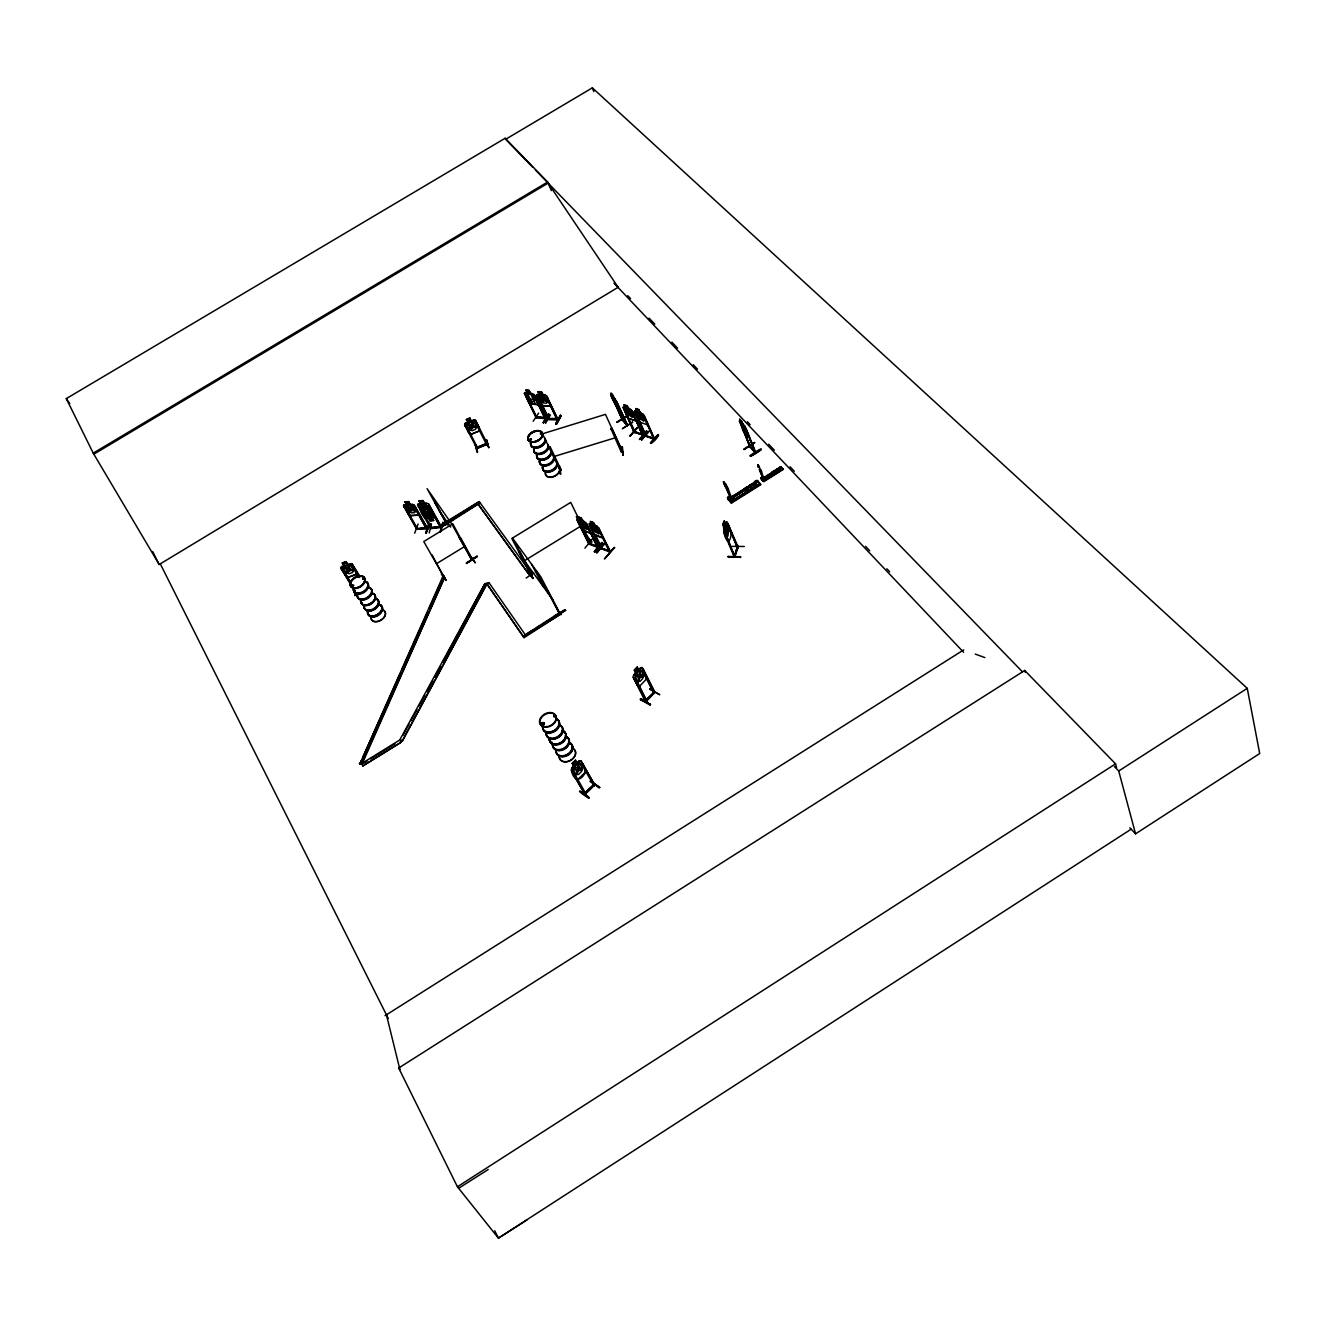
<?xml version="1.0" encoding="UTF-8"?>
<svg xmlns="http://www.w3.org/2000/svg" width="1326" height="1326" viewBox="0 0 1326 1326"><rect width="100%" height="100%" fill="white"/><g stroke="black" fill="none" stroke-linecap="round" stroke-linejoin="round"><path stroke-width="1.5" d="M641.519 439.95L648.613 431.514M559.522 613.573L558.926 611.783L560.202 613.225M559.572 612.546L558.594 612.098M538.654 413.099L533.151 421.237M363.258 579.429L363.606 578.385L363.374 579.28M363.075 578.517L363.324 578.766M533.035 577.738L532.671 578.567L527.831 570.694M527.483 571.44L533.151 578.119M353.081 585.412L352.451 584.716M353.827 585.296L351.639 585.479M351.771 586.307L352.103 584.932M352.418 585.81L351.556 585.727M531.378 574.688L531.361 572.981L530.35 573.561M579.396 520.074L570.727 502.388L511.803 538.489L530.914 574.771L518.897 552.097L519.891 551.483L532.29 575.335L531.394 574.97M545.55 423.375L550.456 414.939M475.669 444.757L477.609 452.116M764.323 479.399L762.566 477.857L764.174 479.498L760.909 470.017M471.642 560.119L471.294 558.345L471.194 559.572M446.547 523.952L446.729 523.074L447.525 524.483M724.261 527.383L722.935 524.466L724.095 521.168L723.068 524.466L724.079 530.019L734.737 556.97L725.14 532.505L724.808 533.417M559.589 466.023L560.334 473.863M730.46 497.714L732.416 499.869L730.062 497.084M724.692 532.505L734.77 556.87L738.25 546.992L737.322 547.853M737.836 546.312C737.82 542.284 734.355 562.705 734.123 555.213M738.184 547.157L727.841 523.571L737.389 548.052M734.753 555.229L735.118 555.992M740.488 556.721L728.14 556.472M740.488 557.633L740.488 556.605M582.827 523.853C582.064 520.124 586.125 522.709 583.821 524.764L587.517 528.875L583.49 525.146C584.285 529.024 580.291 526.505 582.528 524.267L578.998 520.322L582.479 523.687M628.574 411.657C627.878 407.795 631.872 410.397 629.519 412.552L632.999 416.613L629.187 412.95C629.9 416.911 625.955 414.425 628.275 412.104L624.96 408.176L628.391 411.541M595.026 528.378C594.297 524.648 598.374 527.251 596.02 529.306L599.733 533.417L595.689 529.671C596.435 533.516 592.357 531.013 594.711 528.792L591.181 524.831L594.694 528.295M609.38 550.588L610.043 550.837M610.441 551.666L600.396 547.737L610.606 551.732L598.623 528.61M600.811 548.5L601.755 548.865M542.798 398.082C542.052 393.971 546.71 395.662 543.842 398.778L547.655 402.226L543.445 399.341C544.174 403.585 539.583 401.96 542.433 398.678L538.787 395.347L542.483 397.933M582.611 520.869L586.241 523.024L598.175 547.505L597.264 545.947M598.009 547.489L588.711 543.991L589.672 544.29M589.225 543.643L588.661 542.765L598.44 547.124L586.374 524.085L597.214 547.19M554.749 716.454C552.329 717.797 555.296 713.902 554.848 716.57M554.268 716.686L554.053 715.758M543.212 722.587L543.229 723.698L542.831 722.62M541.737 724.51L543.643 722.902M619.673 408.59C623.27 417.209 608.767 394.999 611.253 394.8M635.436 412.767L646.143 436.436L635.983 412.021L637.06 411.59L635.751 408.507L638.751 409.552L640.027 412.419L643.491 414.491L654.348 439.304L645.331 436.072L634.375 411.441L635.055 410.762M641.999 433.867L642.845 435.359L631.806 410.629L623.353 406.9L633.927 432.276L643.11 435.027L632.005 411.756L642.729 435.409M623.933 408.922L634.806 432.491L633.961 430.983M635.038 432.094L624.48 409.502M633.845 432.226L634.706 432.525M640.69 667.724L642.165 667.79L646.475 679.045L639.381 686.437L636.944 684.73L633.132 677.138L633.695 675L640.673 667.591L642.132 667.591L654.911 692.305L654.48 691.426L653.552 692.487M540.411 433.801L540.577 432.873M540.925 433.154L541.091 433.602M530.997 439.32L529.522 439.768L531.08 438.889M588.727 539.168L583.672 528.941M587.368 539.201L588.247 537.991L588.678 539.268L587.252 538.969M587.567 539.483L588.678 539.268M588.313 538.339L587.418 538.903M576.992 763.146L579.147 762.467L582.015 767.655L581.6 771.467L578.55 774.467L575.666 773.87L572.782 768.699L573.909 766.163L571.622 768.251C571.241 778.047 579.429 784.826 585.611 771.964L585.097 768.235M571.821 768.384L571.224 770.373L585.015 794.572L572.152 772.03L573.379 771.367L572.484 772.262M531.544 573.23L530.615 573.909M440.945 526.803L430.287 527.35L431.646 528.428L431.248 527.251M428.298 505.654L429.409 505.239L428.298 505.654L440.613 527.665C445.586 525.195 425.978 530.035 431.364 527.599M442.934 522.345L440.282 531.892L443.696 522.709M443.099 522.643L440.282 531.892L442.834 522.311M433.718 520.438L430.072 520.77L433.718 520.438L432.061 517.554L433.387 516.494L424.701 504.377L419.994 504.709L424.022 507.593C420.922 511.538 426.176 512.516 425.132 508.107L429.757 510.444L425.53 507.46C428.414 503.698 423.624 502.637 424.386 506.913L421.204 504.692L424.138 509.797L427.552 509.466L424.121 509.781L423.524 512.134L426.342 517.173L428.663 517.886L430.138 520.67M435.326 516.427L432.044 517.67M428.563 518.085C423.176 519.693 420.475 511.819 420.077 507.311L428.663 506.466L431.265 509.167M431.464 523.787L429.226 532.903M431.497 527.814L440.182 526.704M431.795 528.08L419.497 506.2L418.403 506.615L419.397 506.515M432.541 511.289L432.79 514.09L424.237 514.919L421.602 512.333M428.464 503.979L426.674 503.035L418.121 503.963L417.508 505.057L430.784 528.577L441.641 527.483L428.497 503.88L441.558 527.549M424.27 503.366L422.779 500.532L419.082 500.996L420.64 503.631M732.184 500.018L728.256 488.813M422.779 500.532L429.375 509.283L428.762 511.637C428.596 517.173 437.845 519.146 428.862 513.808C431.878 509.781 426.674 508.952 427.751 513.295L423.143 510.974L427.353 513.941C424.337 517.704 429.409 518.665 428.497 514.488L431.646 516.692L428.165 516.991L425.348 511.952L422.314 509.963L419.464 504.891L420.79 503.814L419.115 500.896M362.247 602.568L362.363 603.496M729.283 498.477C730.046 497.349 731.571 497.449 724.659 484.918M646.392 700.145L645.132 700.874L646.342 700.227M731.637 546.362L744.3 546.494M740.637 557.102L728.156 557.301L728.14 556.373M734.438 555.246L737.554 547.456M735.366 553.903L737.206 546.312M728.272 523.571L727.526 524.483M758.323 467.548L757.759 464.746L758.571 465.393M426.906 527.847L425.812 527.897L427.37 528.709M426.392 528.726L427.569 528.262L415.137 506.466L414.16 506.515L426.442 528.776L416.994 511.554M426.408 533.002C437.232 504.311 418.635 552.528 429.06 523.488M425.944 532.986L429.226 523.787L425.812 533.052M761.538 472.073L761.489 471.194M418.121 524.019L414.657 533.185M417.126 528.444L416.563 527.98M417.508 528.56L426.06 527.814L416.745 528.875M416.347 528.03L417.74 529.19L417.375 527.997M418.27 512.499L418.552 515.25L418.187 512.383M427.303 528.676L414.193 505.107L409.999 504.46L408.458 501.725M415.137 506.466L414.027 506.83M407.546 513.079L410.182 515.698L418.602 515.151L410.248 515.516L407.695 512.963M412.353 504.328L414.16 505.206M404.944 501.841L408.524 501.626L404.944 501.841L406.618 504.742L405.342 505.753L408.209 510.808L411.226 512.864L414.557 512.681L415.137 510.427L408.524 501.626M405.308 507.328L404.331 507.377L405.308 507.328L417.723 529.124M637.276 667.16L634.458 670.144L635.883 672.995L634.756 675.464L637.408 680.768L640.027 681.431L642.812 678.464L643.176 674.619L640.557 669.315L638.585 669.962M476.332 447.558L477.062 448.602L464.614 424.784L465.26 423.325L464.614 424.784M476.747 448.354L477.957 447.856M593.269 785.158L594.28 784.08M577.141 763.014L579.296 760.759L580.987 760.793L594.728 784.876M584.07 793.594L585.097 792.5L584.683 793.677M585.777 793.777L585.512 792.799M472.719 559.854L460.503 537.693M444.061 577.324L431.961 554.815M350.826 584.186L340.765 568.058L341.362 566.567L352.086 563.948L359.014 575.467M340.915 568.042L344.13 565.688L342.473 563.003M524.847 634.159L488.913 582.595L484.902 583.672L399.723 740.007L401.082 742.262L362.86 765.947L361.517 763.677L444.575 577.49L442.453 577.44L359.744 764.174L361.948 764.323L444.575 577.49M359.744 764.174L361.418 760.411M363.109 756.649L400.038 673.956M401.712 670.21L427.734 611.949M429.409 608.186L442.006 579.992M755.339 452.812L754.444 451.437M755.273 452.696L745.875 428.298L755.82 452.564L754.875 451.884M754.477 451.337L749.571 445.321M749.87 447.061L739.626 420.74M750.284 446.763L739.328 420.988M774.633 472.951L774.417 472.006M745.328 489.675C747.93 486.178 748.693 492.41 745.378 490.189M747.881 489.94C748.925 487.206 743.604 488.648 745.693 490.587M441.525 573.727L446.083 580.224M531.709 574.556L531.411 573.744M627.181 424.768L627.745 425.414M610.805 428.563L621.148 451.768L622.441 451.354L611.866 428.215L610.838 428.845L611.866 428.215M622.109 419.729L627.347 425.679L616.275 401.016L611.071 394.75L612.711 396.259M622.59 419.099L622.043 419.563M622.391 451.437L605.468 414.375L542.483 433.801L560.417 470.349C560.815 466.802 560.368 471.144 560.583 474.327L559.108 466.188M472.089 559.771L452.812 523.82L423.756 541.555L444.227 577.324L444.326 576.379M554.6 716.388L554.5 716.388M553.671 716.189L554.6 715.758M541.257 723.565L542.583 722.554M403.121 735.217L409.071 724.311M411.043 720.681L416.977 709.775M418.966 706.128L424.9 695.222M426.889 691.592L432.823 680.686M434.795 677.056L440.746 666.149M442.718 662.503L484.902 583.672M524.068 637.657L486.808 583.888L402.292 741.019L486.99 583.904L524.068 637.657L560.881 613.988L523.704 636.977M650.403 704.57C631.756 695.404 644.486 698.537 650.055 705.018L640.408 699.548L650.436 704.504M556.456 424.237L561.213 415.635L556.489 424.287L555.71 423.773L560.517 415.187L555.925 424.237M556.97 419.115C534.892 420.541 561.263 416.198 557.251 420.11L546.428 397.502L547.522 397.253L546.428 397.502M560.55 415.22L555.76 423.79M548.848 418.867L547.605 418.552L548.632 418.618M547.771 418.254L549.097 419.082M542.433 405.607L550.406 406.038L542.433 405.607L540.113 402.69L542.483 405.507M542.732 394.75L541.439 391.85L538.058 391.634L539.4 394.435M537.146 394.468L544.986 394.783L546.594 395.944L558.229 420.077L547.986 419.397L536.516 395.214L539.566 394.535M546.594 395.944L558.13 420.143M537.428 396.607L549.13 419.43M538.058 391.634L539.516 394.634L538.273 395.446L540.776 400.651L543.527 402.988L546.677 403.203L547.307 401.082L541.439 391.85M403.568 505.852L404.148 504.792M417.64 505.073L418.254 503.963M435.342 516.328L434.696 517.505L426.243 518.118M540.842 433.851L541.074 433.055M529.654 439.304L530.052 440.613M762.334 478.238L761.572 478.603L763.759 481.703L783.268 469.437L782.589 468.608L763.163 480.99M579.959 791.357L589.109 797.771M524.3 393.557L524.914 392.579L524.367 393.457L536.002 417.557M530.367 403.684L537.991 404.645L530.284 403.866L527.93 400.999L530.284 403.866M526.24 396.607L536.201 417.276L545.5 417.955M544.903 418.668L534.229 395.91L545.235 418.27M543.163 422.464C553.141 404.314 547.787 420.276 543.411 422.828M543.312 422.878L548.749 414.325M536.118 417.607L545.881 418.767L534.179 394.535L530.251 393.258M536.781 416.546C533.814 416.861 538.654 416.016 536.848 417.756L525.394 394.883M535.687 404.48L529.057 390.391L525.792 390.026L532.638 404.132M530.35 393.275L529.057 390.391M524.914 392.579L527.3 392.927M537.196 394.386L536.582 395.347L548.384 419.033M526.107 395.281L536.864 417.723M465.277 423.408L473.73 419.845L475.537 420.375L487.57 444.293L487.056 443.083L486.559 444.624L475.189 422.182L476.183 421.767L475.189 422.182M487.703 443.862L486.791 444.575M476.432 447.508L487.189 443.116M476.846 448.321L487.554 443.895M476.399 447.823L487.156 443.464M645.116 700.774L646.176 701.736L645.48 701.073M645.53 701.603L653.635 692.984L642.331 670.194L643.491 669.497L654.795 692.504L645.977 701.785L634.209 678.813L635.369 678.133L646.906 700.874L645.547 701.703L633.231 677.188M646.756 701.04L645.845 699.946L653.602 692.736L646.259 700.045M654.149 691.244L653.635 692.885M622.988 407.662L625.607 407.646M592.855 784.826L593.866 783.948M593.634 785.953L594.628 784.975L581.981 762.433L581.086 763.312L593.932 785.821L592.971 784.777M749.306 446.332L755.455 452.796L744.317 425.497L745.444 427.27M749.372 446.514L750.4 446.779M531.875 574.523L512.714 538.406L540.875 576.926L559.953 613.408M576.926 519.742L579.412 519.809M620.767 450.939C623.982 450.426 619.424 449.796 621.148 451.768M560.02 469.487L561.047 469.122M589.639 523.538L588.959 524.168L600.927 548.666L610.341 552.097L598.407 527.566M467.929 422.43L466.586 424.088L469.238 429.226L472.189 430.668L475.586 429.276L476.266 426.342L473.614 421.204L471.327 421.038L469.951 418.055L466.304 419.546L467.73 422.314M585.843 793.694L573.064 771.152M606.695 556.423L614.303 547.34C598.921 566.55 603.512 558.644 614.8 547.605M610.109 550.92L609.264 551.699L610.225 552.146M595.009 534.842C612.877 540.577 593.882 537.047 592.639 531.743M596.833 546.511L589.49 543.743M594.33 551.45C609.082 532.157 599.534 549.362 594.578 551.831M594.479 551.749L602.634 543.03M594.479 551.848L602.219 542.848M602.568 542.98L594.993 552.03M596.584 552.644L604.623 543.726L596.601 552.611M601.573 548.301L609.247 550.804M610.059 552.113L598.49 527.566M599.485 528.941L598.357 528.925L609.396 551.865M592.44 538.837L584.915 548.152M602.07 535.256L602.352 537.66M590.948 525.776L589.821 525.776L601.855 548.898M591.611 524.317L589.473 523.521L596.882 526.223M589.855 530.698L590.136 533.102L582.876 530.301L580.506 527.218M590.136 533.102L582.959 530.201L580.689 527.151M596.799 526.24L598.407 527.665M774.483 473.117L774.218 471.94M584.551 521.715L577.374 518.93L576.793 519.676L588.827 543.975M587.236 524.4L586.109 524.4M590.319 521.383L593.219 530.102L598.805 534.03L599.286 532.356L596.733 527.068L594.694 525.544C595.672 521.648 585.86 520.389 593.402 522.593L594.777 525.444L596.882 526.14M578.02 516.974L581.236 518.035L584.501 522.543L587.07 527.814L586.622 529.488L581.053 525.577L578.467 520.306L579.561 519.941L578.103 516.875L581.236 518.035M578.517 521.582L577.672 521.267L589.772 544.323M533.102 578.235L527.798 570.71L533.284 578.186M653.9 438.442L652.972 438.11L653.983 438.475M658.028 434.53C640.607 451.536 658.923 439.702 658.094 434.58M658.276 434.945L650.784 443.298L658.657 435.094M641.569 434.414L634.541 431.895M639.331 439.37L646.574 430.668M639.729 439.536L646.806 431.066M645.281 434.928L646.044 435.243M641.635 440.05L648.895 431.265L641.419 439.586M645.994 435.806L654.149 438.144M633.845 431.016L643.11 435.027L634.077 431.845M630.082 436.022L637.557 427.751M630.198 436.121L637.458 427.386L629.999 435.641M636.928 411.458L634.872 410.745L643.408 414.59M638.668 409.651L644.154 419.414L643.657 421.154L638.336 417.358M626.353 415.137L628.441 418.37L635.519 420.756L631.889 410.629L630.314 409.336M635.436 420.839L635.287 418.287M637.756 419.099L639.928 422.248L647.055 424.651L646.74 422.132M653.867 438.641L643.325 415.916L644.419 415.916L654.613 439.022L645.596 435.79L634.574 411.425M644.419 415.916L643.325 415.916M628.375 408.657L630.397 409.32M631.889 410.629L642.58 435.392M632.833 412.054L631.74 412.054M628.441 418.37L635.403 420.624M440.066 526.488L440.547 527.218M443.978 575.948L444.442 576.744M624.115 404.745L626.833 413.497L632.121 417.276L632.601 415.519L630.231 410.198L627.181 405.706L624.115 404.745L625.474 407.53M659.569 694.642L649.707 688.99M640.392 699.631L640.657 698.636M635.734 672.995L634.209 670.094L637.325 666.961L638.684 670.011L640.789 667.79M633.795 675.067L635.883 672.995M634.541 679.011L635.369 678.133M654.132 693.15L642.662 670.376L643.491 669.497M353.478 585.678L352.219 586.307M363.241 578.65L362.91 579.147M363.589 579.379L364.12 578.534M594.313 784.76C582.578 797.456 581.816 794.191 594.413 784.66M594.628 785.025L585.097 794.456M589.241 797.755L588.694 798.302C572.782 787.826 581.003 789.998 588.943 797.407M590.053 781.395L599.65 787.412M585.296 792.733L592.987 785.158L593.882 785.788M582.296 762.649L581.086 763.312M585.611 771.964L577.821 779.439L575.153 777.798M572.368 763.378L573.909 766.163L572.202 763.378L575.501 760.163L577.092 763.212M572.302 763.461L575.6 760.229M571.721 768.334L579.396 760.826M475.189 444.989L477.128 452.398M727.891 499.206L757.279 480.741L760.842 484.67L731.471 503.101M728.969 499.985L727.908 497.449L728.869 498.029M730.493 502.024L731.504 503.101M731.156 502.637L728.173 497.283L730.493 500.996L733.477 499.106L729.913 501.029L728.339 498.311M757.196 480.857L729.814 498.245M761.306 479.134L760.991 478.056L762.964 476.813L765.235 479.68M761.439 479.216L780.782 466.636L778.876 468.078M761.704 479.564L781.528 467.68L780.848 466.851M781.263 467.266L761.588 479.448L763.511 481.288L783.003 469.039L763.096 480.857M754.196 482.299C763.809 490.753 748.428 481.487 757.163 480.426L760.444 484.073L730.411 501.924L759.848 483.41L760.494 484.205L731.04 502.62M781.196 467.332L761.588 479.448M782.937 469.106L780.782 466.636M354.92 591.081C353.13 584.932 356.561 605.153 354.423 589.689M557.019 418.867L557.997 418.966L549.014 418.568M557.401 419.679L558.263 419.745M747.566 489.957L745.892 490.454M774.417 472.951L773.307 473.299M542.036 722.968L541.489 724.56M353.28 585.877L351.655 586.026M530.002 439.486L531.56 439.304M531.08 440.05L530.035 440.464M1131.078 829.231L498.427 1238.152L457.437 1186.77L398.695 1068.027L1024.716 670.459L1115.547 763.859L1116.591 767.754M1129.868 827.822L1135.553 833.822L1259.7 753.533L1247.252 688.343L592.341 87.847L505.62 139.313L505.14 138.252L66.3 398.612L93.234 453.144L159.137 564.428L160.247 563.765L388.286 1018.484M457.437 1186.77L1115.547 763.859M1135.553 833.822L1118.713 771.003L1247.252 688.343M526.952 1219.953L498.427 1238.152L494.731 1230.76M527.234 393.026L526.057 393.772L528.577 398.96L531.295 401.364L534.345 401.712L534.892 399.673L532.389 394.468L530.301 393.358M458.647 1188.278L488.217 1169.515M385.037 1015.683L963.737 649.856M758.704 467.266L757.859 465.144M730.096 497.316L725.239 485.88M759.135 466.338L758.422 465.492M760.378 469.47L761.091 470.73M728.173 489.079L725.836 483.973L723.3 481.868M762.997 477.808L759.251 469.421M727.394 497.598C735.234 494.001 724.162 497.283 728.703 499.985L754.544 483.758M743.753 489.228L746.588 487.056L749.853 490.719L746.588 487.056M749.356 485.714L752.207 483.542L755.356 486.891M763.13 476.979L760.991 478.056M731.753 497.515L757.643 481.338M771.848 472.487L773.754 471.045L775.959 473.465L773.754 471.045M775.577 470.15L777.484 468.708L779.705 471.128L777.484 468.708M757.892 481.388L728.521 499.902L756.549 483.078M728.952 500.383L756.483 483.012M762.019 479.913L781.511 467.664M762.218 479.531L763.096 480.277L765.085 479.034L762.682 480.31L761.538 477.824M758.223 484.703L730.742 501.941L727.626 497.863M732.549 501.294L760.328 483.775M441.326 573.926L446.066 580.291M469.984 555.76L475.354 562.887L470.2 556.075M739.56 420.607L744.317 425.563M742.991 424.138L739.659 419.165L745.577 433.983M744.217 432.392L742.444 428.845C742.311 430.884 750.831 441.376 748.477 435.061M554.517 617.402L553.97 616.524L565.125 609.695M554.003 616.59L565.075 609.629L565.622 610.474M554.235 616.988L565.29 610.01L555.843 616.043M560.865 613.441L565.605 610.457M592.076 542.002L585.794 535.041L591.346 541.903M744.068 449.381L754.726 442.751M744.168 449.531L754.593 442.42L743.952 449.05M750.102 455.531C771.202 441.193 756.566 454.619 750.35 456.045M750.301 456.011L761.008 449.348M547.273 590.418L559.34 613.573M576.429 516.792L577.606 516.411L576.429 516.792L589.937 543.975M519.61 552.478L531.925 575.567L530.881 574.042L531.958 574.042M746.439 428.878L745.51 428.53M526.107 578.037L533.748 573.064M587.816 539.732L588.727 539.118M359.296 763.511L361.517 763.677L399.723 740.007L401.861 740.356M363.689 763.246L367.169 761.107M370.634 758.953L394.949 743.903M466.387 562.904C498.941 542.185 444.906 577.788 477.012 556.257M528.113 633.066L533.185 629.933M536.566 627.844L539.931 625.756M543.312 623.668L556.821 615.314M441.376 526.737C474.575 506.333 424.867 537.942 446.58 523.588M444.359 522.842L445.254 524.118L480.095 502.852L445.635 524.798L444.359 522.842L479.183 501.593L531.61 573.86L529.505 575.202L478.073 504.095L529.14 574.523L531.245 573.213M434.978 502.786L447.194 524.814L427.055 488.631L452 524.317L471.741 560.119M523.737 561.18L581.998 525.378M487.172 584.584L488.913 582.595M449.962 520.322L479.183 501.593M627.165 415.834L616.789 422.265L627.082 415.95M616.971 422.464L627.281 416.149M627.231 424.85L616.557 402.176M632.502 421.966L622.358 428.729L632.684 422.348M436.403 563.765L465.144 546.179M622.043 419.347L611.916 396.225L615.778 403.552L615.496 401.927C622.507 416.347 613.225 393.839 614.899 400.634L611.087 393.192L615.264 399.391M610.988 395.131L622.64 420.243L612.678 397.087C610.64 395.579 617.634 402.192 616.789 404.397L615.165 402.524M610.988 393.258L612.827 395.181M615.131 399.408L616.192 401.115M93.914 454.138L548.119 183.104L618.131 287.278L159.186 564.511L152.672 551.5M93.234 453.144L547.638 182.01L551.367 190.579M477.493 447.359L477.824 448.287L466.354 425.812L465.409 426.475L466.354 425.812M487.554 444.26L476.813 448.619M659.619 694.658L649.657 689.023M590.518 780.997L599.153 787.975M773.356 472.288L774.285 472.089M542.815 724.129L541.605 724.046M532.24 575.269L531.61 573.86M466.321 419.629L469.968 418.138M479.332 430.851L471.012 434.265L468.559 432.077M476.631 447.757L477.393 447.459M488.598 447.243L486.509 439.851L488.797 447.591M609.943 551.284L609.148 550.555M634.159 431.878L623.071 407.579M346.086 561.677L342.307 563.053L346.086 561.594L347.727 564.362L352.086 563.848L359.992 576.827M342.688 568.937L341.677 569.616L342.688 568.937L350.86 582.445M351.887 565.622C352.815 564.064 355.865 575.119 358.998 577.506M347.959 577.423L356.777 574.141L347.959 577.423L345.158 575.103L347.976 577.208M366.341 582.346L365.578 582.18M550.307 447.127L549.279 447.74L550.307 447.127L561.213 470.1M622.01 446.995L622.988 455.348L622.441 446.862M561.329 469.968L560.417 470.299M621.231 451.437L622.408 451.072M616.026 437.547L553.622 456.641A7.707 4.989 -26.2 0 1 546.925 464.564A7.707 4.989 -26.2 0 1 539.301 460.835M622.192 418.535L622.424 420.176M749.836 446.116L755.77 452.464M559.141 612.844L560.003 613.275M762.914 478.222L759.632 470.067M419.248 501.079L422.662 500.731M440.945 526.754L440.182 526.82M404.115 504.891L412.353 504.41M542.367 724.725L541.505 724.394M544.82 417.508L536.831 417.126L544.688 417.756M545.782 418.817L534.08 394.551M427.353 528.643L416.646 529.24L403.469 505.736L406.651 504.642L405.11 501.924M552.362 742.494L551.5 742.162M547.92 418.187L548.798 418.32M723.747 481.719L723.93 484.123M621.679 446.63L622.988 455.348M725.471 524.101L727.079 521.864L737.886 548.036L726.151 521.996C719.156 526.555 729.101 553.837 731.156 533.549L730.377 529.671M724.311 527.4L723.582 531.743M444.956 578.169L442.453 577.44M538.008 391.717L541.389 391.932M542.715 394.734L544.986 394.883M762.384 478.52L761.373 477.924L762.036 479.631M593.965 783.848L594.114 784.793M740.936 422.281L749.986 447.061M525.875 390.225L528.941 390.557M524.947 392.761L532.472 393.59M527.698 393.955L530.748 394.286M530.218 399.143L533.267 399.491M534.229 395.91L535.124 396.01L534.046 396.192M485.283 584.352L487.371 584.6M426.922 527.483L427.469 528.328L416.861 528.859L404.463 507.062M654.248 439.354L643.591 415.635M402.292 741.019L399.723 740.007M549.13 419.033L540.859 401.844M622.557 419.347L627.646 425.397L616.921 401.944M635.8 408.723L638.618 409.701M975.273 654.083L984.887 657.597M604.225 543.643L597.114 552.843M589.092 543.66L598.275 547.074M726.399 535.455L727.957 536.135L728.637 529.091L724.095 521.168M646.027 435.127L646.243 436.403M641.569 434.248L642.58 434.132M640.624 698.752L650.552 704.487M626.866 424.867L622.375 419.646L627.297 424.535M600.96 548.616L590.087 525.461M637.044 684.614L639.513 686.338M347.627 568.042L349.6 564.76L349.086 568.688L353.512 570.942L348.672 569.534C349.931 574.224 344.346 574.49 347.511 569.235L343.285 567.163L347.561 568.058M468.459 432.21L470.995 434.464L479.465 430.9L479.316 427.668L475.52 420.292L473.73 419.845M733.875 556.058L734.306 556.97L723.631 531.66M723.913 482.117L727.941 488.482M421.734 512.201L424.303 514.72M431.165 509.184L428.596 506.665L420.077 507.311L420.441 510.245M739.775 419.331L741.682 421.287L747.466 435.939M741.914 422.414L740.306 420.176M505.14 138.252L547.638 182.01M505.62 139.313L532.538 167.043M535.372 169.96L1022.412 671.768M1114.404 766.561L1118.713 771.003M741.317 423.259L743.223 425.215M743.488 428.729L745.394 430.685M778.793 467.879L780.931 470.084M744.101 432.409L748.875 437.398M775.511 469.951L777.633 472.155M771.765 472.288L773.903 474.509M615.281 284.278L618.131 287.278M627.728 295.632L630.579 298.648M649.077 318.157L654.779 324.157M671.868 342.174L677.553 348.174M693.216 364.683L697.493 369.192M747.317 421.718L750.168 424.718M768.682 444.227L774.367 450.243M790.031 466.752L794.307 471.244M865.497 546.295L869.773 550.804M886.845 568.804L889.696 571.804M613.955 283.134L963.588 652.259M749.24 485.399L752.389 488.764M743.621 488.929L746.753 492.294M726.93 539.433L728.504 541.124M728.007 499.106L731.123 502.504M611.584 394.22L612.629 395.43M612.015 395.181L613.06 396.375M398.695 1068.027L399.905 1069.585L386.43 1014.788M758.207 481.935L757.163 480.426M519.891 551.483L518.897 552.097M524.648 561.08L552.793 599.717M561.246 614.684L559.837 612.529L523.057 636.182M459.078 537.345L472.288 560.119M439.354 510.875L450.707 527.151M742.842 424.237L746.323 433.022L742.477 427.685M66.3 398.612L69.748 403.585M362.86 765.947L401.082 742.262M477.261 556.688L466.57 563.235M352.849 587.484L354.887 590.783M340.749 567.959L350.843 584.468M354.937 594.81L353.926 588.578M342.29 562.953L344.13 565.788L342.788 567.362L345.854 572.335L349.053 573.777L352.567 572.517L353.147 569.699L350.097 564.71L347.661 564.495L346.02 561.826M725.024 486.029L723.449 481.984M614.303 401.529L617.8 406.651L612.728 395.247M428.596 517.985L430.072 520.77M428.397 505.339L440.613 527.267L440.315 526.405M572.467 763.445L574.009 766.229M434.928 501.974L447.542 524.582M580.805 760.875L584.981 768.334L585.379 771.881M750.632 456.343L761.306 449.696M531.527 564.147L543.461 586.904M547.754 591.081L559.572 613.656M536.433 570.843L548.351 593.634M464.746 424.768L468.575 432.143M635.038 677.951L646.309 700.808M653.552 693.133L653.237 692.155M577.937 520.952L589.49 544.34M586.374 524.085L597.893 547.522M601.606 547.588L602.12 548.583L595.208 534.527M546.594 397.203L557.484 419.679M724.245 521.168L725.471 524.317M733.228 498.841L734.107 500.631L730.361 495.725M592.341 87.847L593.849 91.61M762.964 476.813L765.483 480.045L764.92 478.852M740.952 423.176L750.35 446.829M745.278 427.32L755.389 452.73M759.268 466.619L759.964 468.84M619.557 408.657L620.27 410.878M1024.716 670.459L1025.28 672.348M486.509 439.851L488.747 447.707M730.195 529.77L731.024 533.549M356.793 574.224L356.462 571.125M646.657 422.215L646.873 424.618M537.66 401.977L537.942 404.728M370.799 588.843A7.973 5.221 -31.3 0 1 366.788 598.971A7.973 5.221 -31.3 0 1 357.689 595.374M372.407 593.004A7.973 5.238 -31.3 0 1 374.38 599.584A7.973 5.238 -31.3 0 1 365.628 604.921A7.973 5.238 -31.3 0 1 360.639 600.197M373.866 593.866A7.973 5.238 -31.3 0 1 369.871 604.01A7.973 5.238 -31.3 0 1 360.771 600.413M365.164 581.136A8.006 5.221 -31.2 0 1 367.12 587.683A8.006 5.221 -31.2 0 1 358.335 593.053A8.006 5.221 -31.2 0 1 353.346 588.346M369.109 587.451A8.089 5.304 -31.3 0 1 371.114 594.098A8.089 5.304 -31.3 0 1 362.23 599.534A8.089 5.304 -31.3 0 1 357.175 594.744M368.843 587.186A7.973 5.221 -31.3 0 1 370.816 593.733A7.973 5.221 -31.3 0 1 362.048 599.087A7.973 5.221 -31.3 0 1 357.059 594.38M365.777 582.147A7.989 5.221 -31.2 0 1 367.733 588.711A7.989 5.221 -31.2 0 1 358.965 594.065A7.989 5.221 -31.2 0 1 353.976 589.357M365.628 581.716A8.105 5.287 -31.2 0 1 367.617 588.363A8.105 5.287 -31.2 0 1 358.716 593.799A8.105 5.287 -31.2 0 1 353.661 589.026M365.429 581.401A8.105 5.287 -31.2 0 1 367.418 588.048A8.105 5.287 -31.2 0 1 358.517 593.484A8.105 5.287 -31.2 0 1 353.462 588.711M370.667 588.429A8.089 5.304 -31.3 0 1 367.517 598.175A8.089 5.304 -31.3 0 1 357.34 596.567M382.617 609.861A7.873 5.221 -31.4 0 1 384.606 616.408A7.873 5.221 -31.4 0 1 375.971 621.695A7.906 5.254 -31.4 0 1 371.065 617.104A7.873 5.221 -31.4 0 0 375.971 621.695A7.906 5.254 -31.4 0 0 384.722 616.54A7.906 5.254 -31.4 0 0 382.717 609.96M379.485 604.49A8.022 5.304 -31.3 0 1 381.175 611.684A8.022 5.304 -31.3 0 1 371.512 616.491A8.022 5.304 -31.3 0 1 368.164 610.142M379.816 605.22A7.906 5.238 -31.3 0 1 378.971 614.916A7.906 5.238 -31.3 0 1 368.147 613.855M375.589 598.275A7.939 5.238 -31.3 0 1 377.579 604.838A7.939 5.238 -31.3 0 1 368.877 610.175A7.939 5.238 -31.3 0 1 363.888 605.435M379.667 604.805A8.022 5.304 -31.3 0 1 381.689 611.452A8.022 5.304 -31.3 0 1 372.888 616.839A8.022 5.304 -31.3 0 1 367.849 612.048M376.203 599.286A7.923 5.238 -31.3 0 1 378.192 605.849A7.923 5.238 -31.3 0 1 369.49 611.17A7.923 5.238 -31.3 0 1 364.501 606.446M376.054 598.855A8.039 5.304 -31.3 0 1 378.059 605.501A8.039 5.304 -31.3 0 1 369.241 610.905A8.039 5.304 -31.3 0 1 364.186 606.115M372.838 593.783A7.939 5.221 -31.3 0 1 374.81 600.33A7.939 5.221 -31.3 0 1 366.109 605.667A7.939 5.221 -31.3 0 1 361.136 600.943M372.672 593.451A7.973 5.238 -31.3 0 1 374.645 600.015A7.973 5.238 -31.3 0 1 365.91 605.369A7.973 5.238 -31.3 0 1 360.904 600.628M375.871 598.54A8.039 5.304 -31.3 0 1 374.993 608.369A8.039 5.304 -31.3 0 1 363.987 607.308M557.633 720.018A8.834 6.448 -29.5 0 1 554.964 731.272A8.834 6.448 -29.5 0 1 543.163 729.035M543.494 725.438A8.834 6.448 -29.5 0 1 544.472 723.631M557.053 718.974A8.851 6.448 -29.5 0 1 553.356 730.792A8.851 6.448 -29.5 0 1 542.467 726.234M542.914 724.394A8.851 6.448 -29.5 0 1 543.892 722.571M555.876 718.742A8.967 6.531 -29.5 0 1 558.13 727.875A8.967 6.531 -29.5 0 1 546.395 732.383A8.967 6.531 -29.5 0 1 544.174 723.234M555.71 718.427A8.967 6.531 -29.5 0 1 558.66 726.35A8.967 6.531 -29.5 0 1 548.865 732.433A8.967 6.531 -29.5 0 1 542.549 726.615M542.997 724.742A8.967 6.531 -29.5 0 1 543.991 722.902M559.473 725.455A8.818 6.448 -29.5 0 1 562.406 733.261A8.818 6.448 -29.5 0 1 552.776 739.262A8.818 6.448 -29.5 0 1 546.544 733.51M562.158 730.328A8.768 6.431 -29.6 0 1 565.075 738.118A8.768 6.431 -29.6 0 1 555.495 744.085A8.768 6.431 -29.6 0 1 549.295 738.35A8.801 6.448 -29.6 0 0 555.561 744.251A8.801 6.448 -29.6 0 0 565.174 738.267A8.801 6.448 -29.6 0 0 562.241 730.444M562.34 730.676A8.768 6.431 -29.6 0 1 565.257 738.466A8.752 6.415 -29.6 0 1 555.727 744.466A8.801 6.448 -29.6 0 1 549.478 738.764A8.752 6.415 -29.6 0 0 555.727 744.466A8.801 6.448 -29.6 0 0 565.324 738.532A8.801 6.448 -29.6 0 0 562.39 730.709A8.752 6.415 -29.6 0 1 565.274 738.516A8.768 6.431 -29.6 0 1 555.693 744.433A8.768 6.431 -29.6 0 1 549.478 738.698M560.981 725.836A8.934 6.531 -29.5 0 1 557.268 737.803A8.934 6.531 -29.5 0 1 546.229 733.179M560.799 725.504A8.934 6.531 -29.5 0 1 557.086 737.488A8.934 6.531 -29.5 0 1 546.047 732.847M560.517 725.223A8.818 6.448 -29.5 0 1 556.854 737.041A8.818 6.448 -29.5 0 1 545.964 732.466M571.937 747.947A8.718 6.448 -29.6 0 1 574.871 755.77A8.718 6.448 -29.6 0 1 565.357 761.721A8.718 6.448 -29.6 0 1 559.141 755.936M573.661 748.991A8.718 6.448 -29.6 0 1 570.081 760.776A8.718 6.448 -29.6 0 1 559.257 756.151M570.826 743.886A8.735 6.448 -29.6 0 1 568.224 755.091A8.735 6.448 -29.6 0 1 556.539 752.803M565.241 735.897A8.768 6.448 -29.6 0 1 568.174 743.704A8.768 6.448 -29.6 0 1 558.611 749.671A8.768 6.448 -29.6 0 1 552.395 743.903M569.086 742.61A8.851 6.531 -29.6 0 1 572.053 750.533A8.851 6.531 -29.6 0 1 562.39 756.566A8.851 6.531 -29.6 0 1 556.108 750.715M568.904 742.295A8.851 6.531 -29.6 0 1 571.887 750.218A8.851 6.531 -29.6 0 1 562.224 756.251A8.851 6.531 -29.6 0 1 555.925 750.4M570.263 742.858A8.735 6.448 -29.6 0 1 566.666 754.627A8.735 6.448 -29.6 0 1 555.843 750.035M567.429 737.737A8.768 6.448 -29.6 0 1 563.815 749.521A8.768 6.448 -29.6 0 1 552.975 744.947M567.313 737.306A8.884 6.531 -29.6 0 1 563.649 749.256A8.884 6.531 -29.6 0 1 552.66 744.599M565.506 736.162A8.884 6.531 -29.6 0 1 568.473 744.068A8.884 6.531 -29.6 0 1 558.776 750.118A8.884 6.531 -29.6 0 1 552.478 744.284M564.279 732.068A8.768 6.431 -29.6 0 1 561.644 743.273A8.768 6.431 -29.6 0 1 549.925 741.019M548.632 447.359A7.741 4.973 -26.2 0 1 540.793 454.288A7.741 4.973 -26.2 0 1 534.113 450.343M550.903 450.906A7.707 4.973 -26.2 0 1 544.157 458.929A7.707 4.973 -26.2 0 1 536.533 455.232M545.367 439.287A7.873 5.039 -26.2 0 1 537.511 447.707A7.873 5.039 -26.2 0 1 531.113 442.238M544.605 437.795A7.873 5.039 -26.2 0 1 538.306 447.127A7.873 5.039 -26.2 0 1 530.964 441.906M544.92 438.641A7.757 4.973 -26.2 0 1 537.179 446.928A7.757 4.973 -26.2 0 1 530.864 441.541M550.522 450.16A7.741 4.989 -26.2 0 1 545.301 459.028A7.741 4.989 -26.2 0 1 536.715 455.647M548.434 445.602A7.84 5.055 -26.2 0 1 541.572 453.757A7.84 5.055 -26.2 0 1 533.831 449.995M547.688 444.111A7.857 5.055 -26.2 0 1 542.367 453.094A7.857 5.055 -26.2 0 1 533.665 449.68M548.003 444.956A7.741 4.973 -26.2 0 1 541.223 452.995A7.741 4.973 -26.2 0 1 533.582 449.299M545.45 439.702A7.757 4.973 -26.2 0 1 538.654 447.757A7.757 4.973 -26.2 0 1 530.997 444.061M550.406 449.895A7.741 4.989 -26.2 0 1 545.185 458.763A7.741 4.989 -26.2 0 1 536.582 455.382M559.141 467.796A7.674 5.006 -26.2 0 1 553.041 476.979A7.674 5.006 -26.2 0 1 545.815 471.774M557.202 463.785A7.674 4.989 -26.2 0 1 550.489 471.807A7.674 4.989 -26.2 0 1 542.881 468.061M558.942 467.465A7.641 4.989 -26.2 0 1 552.876 476.614A7.641 4.989 -26.2 0 1 545.666 471.426M557.119 463.387A7.79 5.055 -26.2 0 1 549.362 471.758A7.79 5.055 -26.2 0 1 542.997 466.255M556.356 461.896A7.79 5.055 -26.2 0 1 550.174 471.194A7.79 5.055 -26.2 0 1 542.848 465.94M556.688 462.757A7.674 4.989 -26.2 0 1 549.047 471.012A7.674 4.989 -26.2 0 1 542.765 465.575M554.169 457.586A7.691 4.989 -26.2 0 1 546.494 465.84A7.691 4.989 -26.2 0 1 540.212 460.42M554.086 457.188A7.807 5.055 -26.2 0 1 546.312 465.559A7.807 5.055 -26.2 0 1 539.947 460.072M553.323 455.68A7.807 5.055 -26.2 0 1 548.069 464.664A7.807 5.055 -26.2 0 1 539.384 461.216M551.351 451.835A7.707 4.973 -26.2 0 1 544.621 459.857A7.707 4.973 -26.2 0 1 536.997 456.144M550.638 450.359A7.741 4.989 -26.2 0 1 545.417 459.244A7.741 4.989 -26.2 0 1 536.815 455.846M411.938 505.339L411.342 508.488L415.535 511.571L410.961 509.101C411.872 513.427 407.032 512.284 409.867 508.554L405.855 505.587L410.215 507.908L410.712 505.339L411.938 505.339M641.602 413.911L641.071 416.414L644.552 420.508L640.723 416.812C641.37 420.806 637.458 418.287 639.812 415.966L636.497 412.121L640.126 415.519L640.557 413.48L641.602 413.911M473.2 421.37L472.437 425.397L476.531 427.652L472.023 426.276C472.802 431.199 467.813 431.431 470.929 425.994L467.034 423.79L471.327 425.066L471.94 421.784L473.2 421.37M726.035 524.947L726.532 529.455C724.178 526.637 723.515 531.295 726.582 530.848L727.261 536.483L727.062 530.798C729.482 533.947 730.228 528.958 727.046 529.455L726.366 524.068L726.035 524.947M639.712 676.343L638.502 681.829L638.817 676.376C633.314 677.006 635.784 672.017 639.132 675.017L640.292 669.812L640.044 675.033C645.812 674.437 643.209 679.459 639.712 676.343M578.186 769.461L576.86 774.914L577.208 769.511C571.175 770.29 573.926 765.251 577.556 768.168L578.849 762.98L578.55 768.168C584.882 767.406 581.998 772.494 578.186 769.461M728.057 530.731L726.98 533.798L724.676 528.361L725.753 525.278L728.057 530.731M724.112 522.411L723.83 525.378L724.112 522.411M550.24 403.353L550.224 406.038L550.24 403.353M641.685 676.21L638.9 679.177L636.248 673.873L639.049 670.906L641.685 676.21M636.894 668.105L635.104 670.028L635.568 670.973L637.375 669.066L636.894 668.105M580.374 769.262L577.307 772.262L574.423 767.091L577.506 764.074L580.374 769.262M575.153 761.356L573.163 763.295L573.694 764.224L575.666 762.301L575.153 761.356M469.52 418.983L467.332 419.878L467.813 420.806L470.001 419.911L469.52 418.983M471.791 421.95L468.393 423.342L471.061 428.48L474.443 427.088L471.791 421.95M345.655 562.489L343.384 563.318L343.948 564.213L346.219 563.384L345.655 562.489M348.208 565.39L344.677 566.666L347.744 571.655L351.257 570.379L348.208 565.39M422.314 501.261L420.11 501.477L422.828 502.173L422.314 501.261M428.746 511.621L425.348 511.952L428.762 511.637M432.21 518.963L430.022 519.179L432.707 519.858L432.21 518.963M408.076 502.322L405.922 502.438L408.59 503.234L408.076 502.322M410.48 505.455L407.132 505.654L409.999 510.709L413.347 510.527L410.48 505.455M540.991 392.463L538.953 392.33L541.439 393.391L540.991 392.463M543.113 395.761L539.964 395.562L542.467 400.767L545.616 400.982L543.113 395.761M528.61 390.971L526.654 390.756L529.074 391.899L528.61 390.971M638.32 410.016L636.513 409.369L638.751 410.961L638.32 410.016M626.75 406.154L624.96 405.524L627.181 407.115L626.75 406.154M640.292 413.53L637.491 412.552L639.845 417.889L642.646 418.883L640.292 413.53M628.739 409.668L625.955 408.69L628.325 414.027L631.11 415.005L628.739 409.668M580.805 518.466L578.932 517.77L581.269 519.411L580.805 518.466M593.02 522.974L591.131 522.278L593.484 523.919L593.02 522.974M582.943 521.963L580.026 520.886L582.611 526.157L585.512 527.234L582.943 521.963M595.159 526.488L592.225 525.394L594.777 530.682L597.711 531.776L595.159 526.488M599.7 787.445L590.551 781.014L599.617 787.429M354.622 587.998A8.039 5.221 -31.2 0 0 364.849 578.981A8.039 5.221 -31.2 0 0 353.081 578.683A8.039 5.221 -31.2 0 0 354.622 587.998A8.022 5.221 -31.2 0 0 364.849 578.998A8.022 5.221 -31.2 0 0 353.081 578.7A8.022 5.221 -31.2 0 0 354.639 587.998M354.954 588.479A8.006 5.205 -31.2 0 0 365.131 579.495A8.006 5.205 -31.2 0 0 353.396 579.197A8.006 5.205 -31.2 0 0 354.954 588.479M354.738 588.18A8.039 5.221 -31.2 0 0 364.965 579.164A8.039 5.221 -31.2 0 0 353.18 578.865A8.039 5.221 -31.2 0 0 354.738 588.18M376.601 614.982A7.89 5.221 -31.3 0 0 380.545 604.905A7.906 5.238 -31.3 0 1 376.601 614.999A7.906 5.238 -31.3 0 1 367.551 611.369A7.89 5.221 -31.3 0 0 376.601 614.982M545.085 726.731A8.884 6.448 -29.5 0 0 556.042 716.454A8.884 6.448 -29.5 0 0 542.367 715.692A8.884 6.448 -29.5 0 0 545.085 726.731M545.384 727.228A8.851 6.431 -29.5 0 0 556.307 716.985A8.851 6.431 -29.5 0 0 542.682 716.222A8.851 6.431 -29.5 0 0 545.384 727.228M532.704 441.856A7.79 4.973 -26.2 0 0 542.351 433.337A7.79 4.973 -26.2 0 0 530.383 433.469A7.79 4.973 -26.2 0 0 532.704 441.856A7.79 4.973 -26.2 0 0 542.351 433.32A7.79 4.973 -26.2 0 0 530.383 433.453A7.79 4.973 -26.2 0 0 532.704 441.856M532.969 442.354A7.757 4.956 -26.2 0 0 542.583 433.867A7.757 4.956 -26.2 0 0 530.649 433.983A7.757 4.956 -26.2 0 0 532.969 442.354M532.803 442.055A7.79 4.973 -26.2 0 0 542.45 433.519A7.79 4.973 -26.2 0 0 530.483 433.652A7.79 4.973 -26.2 0 0 532.803 442.055A7.79 4.973 -26.2 0 0 542.45 433.536A7.79 4.973 -26.2 0 0 530.483 433.668A7.79 4.973 -26.2 0 0 532.803 442.072"/></g></svg>
